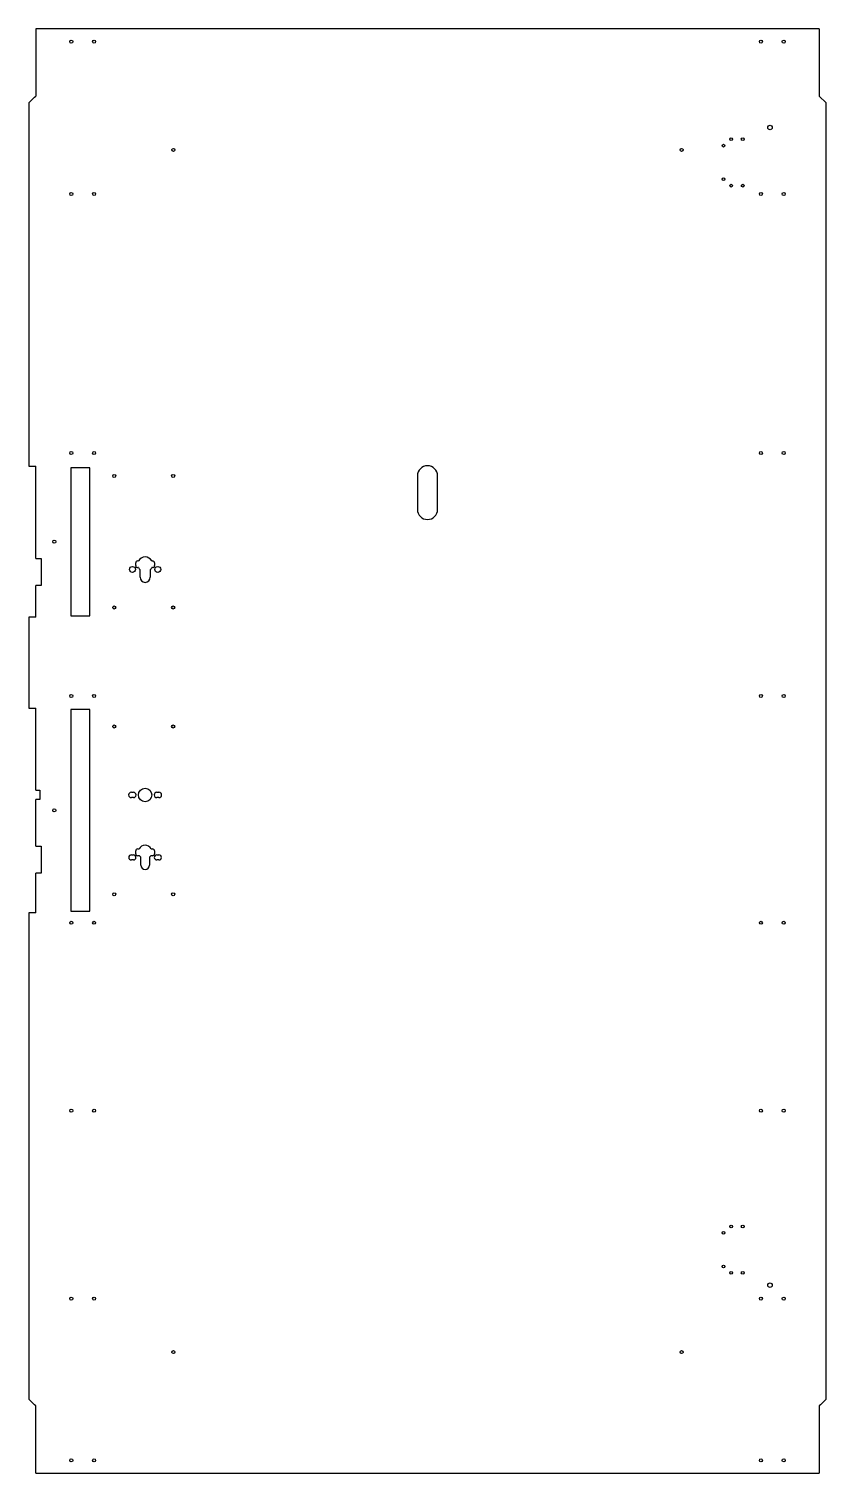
# Model space of a CAD drawing. Header units: millimetres. Extents: x 24 to 1211, y 0 to 2152.
import ezdxf

# ---------------------------------------------------------------- set-up
doc = ezdxf.new("R2010")
doc.units = ezdxf.units.MM

msp = doc.modelspace()

# ---------------------------------------------------------------- linework, layer by layer
at = {"color": 7, "linetype": 'Continuous', "lineweight": 25}
for p, q in [((34.5, 2152), (34.5, 2051.5)), ((1200.9, 2152), (34.5, 2152)), ((1200.9, 2152), (1200.9, 2051.5)), ((32.4, 2050.4), (24, 2042)), ((32.4, 2050.4), (34.5, 2051.5)), ((1200.9, 2051.5), (1211.4, 2042)), ((24, 2042), (24, 1500.2)), ((1211.4, 110), (1211.4, 2042)), ((24, 1500.2), (34.5, 1500.2)), ((34.5, 1362.8), (34.5, 1500.2)), ((114.8, 1497.9), (86.5, 1497.9)), ((86.5, 1497.9), (86.5, 1277.6)), ((114.8, 1277.6), (114.8, 1497.9)), ((602.7, 1486), (602.7, 1436)), ((632.7, 1436), (632.7, 1486)), ((34.5, 1362.8), (42.5, 1362.8)), ((42.5, 1362.8), (42.5, 1322.8)), ((183.1, 1352.2), (183.1, 1356.2)), ((186.1, 1359.2), (187.3, 1359.2)), ((206.9, 1359.2), (208.1, 1359.2)), ((211.1, 1356.2), (211.1, 1352.2)), ((187.3, 1349.2), (186.1, 1349.2)), ((189.6, 1334.8), (189.6, 1346.2)), ((204.6, 1346.2), (204.6, 1334.8)), ((208.1, 1349.2), (206.9, 1349.2)), ((34.5, 1275.2), (34.5, 1322.8)), ((42.5, 1322.8), (34.5, 1322.8)), ((24, 1275.2), (24, 1140)), ((34.5, 1275.2), (24, 1275.2)), ((86.5, 1277.6), (114.8, 1277.6)), ((24, 1140), (34.5, 1140)), ((34.5, 1017.5), (34.5, 1140)), ((86.5, 1137.7), (86.5, 837.4)), ((114.8, 1137.7), (86.5, 1137.7)), ((114.8, 837.4), (114.8, 1137.7)), ((34.5, 1017.5), (40.5, 1017.5)), ((40.5, 1017.5), (40.5, 1003.5)), ((176.6, 1014.5), (179.6, 1014.5)), ((214.6, 1014.5), (217.6, 1014.5)), ((34.5, 934), (34.5, 1003.5)), ((40.5, 1003.5), (34.5, 1003.5)), ((179.6, 1006.5), (176.6, 1006.5)), ((217.6, 1006.5), (214.6, 1006.5)), ((34.5, 934), (42.5, 934)), ((42.5, 934), (42.5, 894)), ((183.1, 923), (183.1, 927)), ((186.1, 930), (188.2, 930)), ((206.1, 930), (208.1, 930)), ((211.1, 927), (211.1, 923)), ((176.6, 921.3), (179.6, 921.3)), ((179.6, 913.7), (176.6, 913.7)), ((188.8, 920), (186.1, 920)), ((190.6, 906), (190.6, 917.9)), ((203.6, 917.9), (203.6, 906)), ((208.1, 920), (205.5, 920)), ((214.6, 921.3), (217.6, 921.3)), ((217.6, 913.7), (214.6, 913.7)), ((34.5, 835), (34.5, 894)), ((42.5, 894), (34.5, 894)), ((24, 835), (24, 110)), ((34.5, 835), (24, 835)), ((86.5, 837.4), (114.8, 837.4)), ((24, 110), (32.4, 101.6)), ((1211.4, 110), (1203, 101.6)), ((34.5, 100.5), (32.4, 101.6)), ((34.5, 0), (34.5, 100.5)), ((1203, 101.6), (1200.9, 100.5)), ((1200.9, 100.5), (1200.9, 0)), ((34.5, 0), (1200.9, 0))]:
    msp.add_line(p, q, dxfattribs=at)
for centre, radius in [((87.2, 2133), 2.25), ((121.2, 2133), 2.25), ((1114.3, 2133), 2.25), ((1148.3, 2133), 2.25), ((1127.9, 2005), 3.3), ((1058.7, 1978), 2.05), ((1070.2, 1987.5), 2.05), ((1087.2, 1987.5), 2.05), ((239.2, 1971.7), 2.3), ((996.2, 1971.7), 2.3), ((1058.7, 1928), 2.05), ((1070.2, 1918.4), 2.05), ((1087.2, 1918.4), 2.05), ((87.2, 1906), 2.25), ((121.2, 1906), 2.25), ((1114.3, 1906), 2.25), ((1148.3, 1906), 2.25), ((87.2, 1520), 2.25), ((121.2, 1520), 2.25), ((1114.3, 1520), 2.25), ((1148.3, 1520), 2.25), ((151.1, 1485.8), 2.3), ((238.9, 1485.8), 2.3), ((61.8, 1387.8), 2.3), ((178.3, 1346.5), 4.5), ((216, 1346.5), 4.5), ((151.1, 1289.8), 2.3), ((238.9, 1289.8), 2.3), ((87.2, 1158), 2.25), ((121.2, 1158), 2.25), ((1114.3, 1158), 2.25), ((1148.3, 1158), 2.25), ((151.1, 1112.5), 2.3), ((238.9, 1112.5), 2.3), ((197.1, 1010.5), 10), ((61.8, 987.5), 2.3), ((151.1, 862.5), 2.3), ((238.9, 862.5), 2.3), ((87.2, 820), 2.25), ((121.2, 820), 2.25), ((1114.3, 820), 2.25), ((1148.3, 820), 2.25), ((87.2, 540), 2.25), ((121.2, 540), 2.25), ((1114.3, 540), 2.25), ((1148.3, 540), 2.25), ((1070.2, 367.5), 2.05), ((1087.2, 367.5), 2.05), ((1058.7, 358), 2.05), ((1058.7, 308), 2.05), ((1070.2, 298.5), 2.05), ((1087.2, 298.5), 2.05), ((1127.9, 280), 3.3), ((87.2, 260), 2.25), ((121.2, 260), 2.25), ((1114.3, 260), 2.25), ((1148.3, 260), 2.25), ((239.2, 180.3), 2.3), ((996.2, 180.3), 2.3), ((87.2, 19), 2.25), ((121.2, 19), 2.25), ((1114.3, 19), 2.25), ((1148.3, 19), 2.25)]:
    msp.add_circle(centre, radius, dxfattribs=at)
for centre, radius, start, end in [((617.7, 1486), 15, 0, 180), ((617.7, 1436), 15, 180, 0), ((186.1, 1356.2), 3, 90, 180), ((197.1, 1354.2), 11, 27.0357, 152.9643), ((208.1, 1356.2), 3, 0, 90), ((186.1, 1352.2), 3, 180, 270), ((197.1, 1354.2), 11, 207.0357, 227.0141), ((197.1, 1334.8), 7.5, 180, 0), ((197.1, 1354.2), 11, 312.9859, 332.9643), ((208.1, 1352.2), 3, 270, 0), ((176.6, 1010.5), 4, 90, 270), ((179.6, 1010.5), 4, 270, 90), ((214.6, 1010.5), 4, 90, 270), ((217.6, 1010.5), 4, 270, 90), ((186.1, 927), 3, 90, 180), ((197.1, 925.5), 10, 26.7437, 153.2563), ((208.1, 927), 3, 0, 90), ((176.6, 917.5), 3.8, 90, 270), ((179.6, 917.5), 3.8, 270, 90), ((186.1, 923), 3, 180, 270), ((197.1, 925.5), 10, 213.367, 229.4584), ((197.1, 906), 6.5, 180, 0), ((197.1, 925.5), 10, 310.5416, 326.633), ((208.1, 923), 3, 270, 0), ((214.6, 917.5), 3.8, 90, 270), ((217.6, 917.5), 3.8, 270, 90)]:
    msp.add_arc(centre, radius, start, end, dxfattribs=at)

doc.saveas('drawing.dxf')
